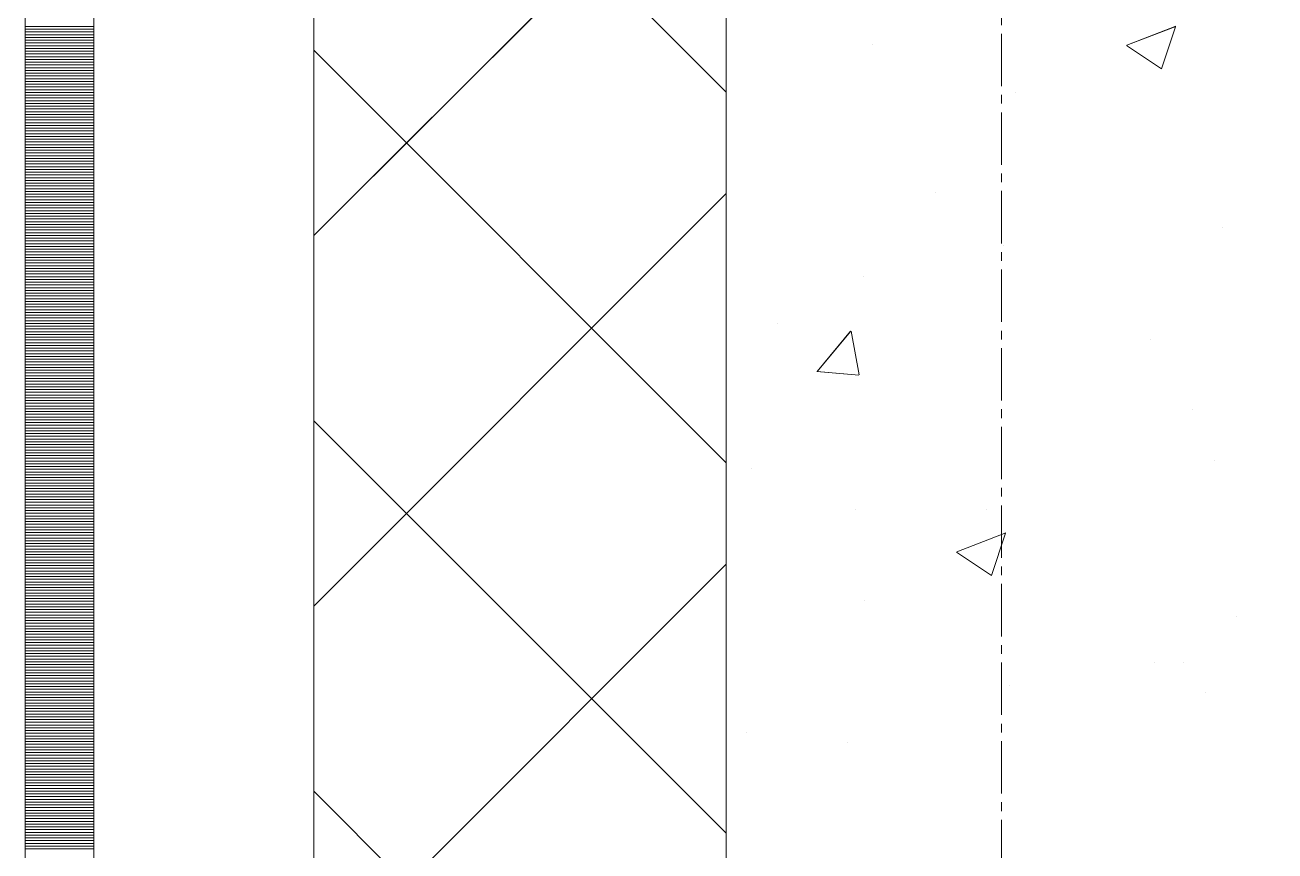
# Model space of a CAD drawing. Header units: millimetres. Extents: x 470010 to 1231400, y -134005 to 421770.
# Drawn here: x 672518.6 to 672973.1, y -68983.3 to -68683 of the extents above; entities that cross this region are included whole.
import ezdxf
from ezdxf.enums import TextEntityAlignment as Align

# ---------------------------------------------------------------- set-up
doc = ezdxf.new("R2010")
doc.units = ezdxf.units.MM
doc.linetypes.add('CENTER2', pattern=[28.575, 19.05, -3.175, 3.175, -3.175])
doc.linetypes.add('DASHED', pattern=[19.05, 12.7, -6.35])
doc.layers.get('Defpoints').update_dxf_attribs({"color": 140})
doc.layers.add('АР_Делит', color=120, linetype='Continuous', lineweight=0, plot=False)
for name, color, linetype, lineweight in [('АР_Стены ПЕНОблок', 52, 'Continuous', 20), ('АР_Тонкая', 254, 'Continuous', 5), ('АР_Утеплитель', 31, 'Continuous', 0), ('АР_Штриховка', 8, 'Continuous', 0)]:
    doc.layers.add(name, color=color, linetype=linetype, lineweight=lineweight)
doc.layers.add('РД_Оси_100', color=7, linetype='Continuous', lineweight=0, true_color=0x525252)
doc.styles.add('style1', font='ARIALN.TTF')

# ---------------------------------------------------------------- blocks, each defined once
blk = doc.blocks.new('СОШ_2200_АР_ОСИ_М100_28.05.24')
at = {"layer": 'АР_Делит', "color": 251, "linetype": 'DASHED', "true_color": 0x636466}
blk.add_lwpolyline([(114955, 135155), (114955, -355), (93595.036, -355), (93595.036, 13855), (94145, 13855), (94145, 68320), (66055, 68320), (66055, 13857.73), (83455, 13857.73), (83455, -355), (45245, -355), (45245, 13145), (44695, 13145), (44695, 26755), (45245, 26755), (45245, 68320), (20455, 68320), (20455, 26755), (27955, 26755), (27955, 13145), (-355, 13145), (-355, 100855)], dxfattribs=at)
at = {"layer": 'РД_Оси_100', "color": 251, "linetype": 'CENTER2', "true_color": 0x636466}
blk.add_line((0, -6155), (0, 139938.679), dxfattribs=at)
blk = doc.blocks.new('A$C9108343f')
at = {"layer": 'АР_Стены ПЕНОблок', "color": 18, "linetype": 'Continuous', "lineweight": 20, "true_color": 0x000000}
blk.add_line((7054.96, 97555), (7054.96, 21355), dxfattribs=at)
at = {"layer": 'АР_Тонкая', "color": 18, "linetype": 'Continuous', "lineweight": 5, "true_color": 0x000000}
for p, q in [((6799.96, 97555), (6799.96, 21355)), ((6824.96, 97555), (6824.96, 21355)), ((6824.96, 21355), (6824.96, 97555)), ((6904.96, 21355), (6904.96, 97555))]:
    blk.add_line(p, q, dxfattribs=at)
at = {"layer": 'АР_Утеплитель', "color": 18, "linetype": 'Continuous', "lineweight": 0, "true_color": 0x000000}
for p, q in [((6904.96, 97555), (6904.96, 21355)), ((7054.96, 21355), (7054.96, 97555))]:
    blk.add_line(p, q, dxfattribs=at)
at = {"layer": 'АР_Штриховка', "color": 18, "linetype": 'Continuous', "lineweight": 0, "true_color": 0x000000}
for p, q in [((7054.96, 31658.82), (6904.96, 31808.82)), ((6904.96, 31606.68), (7054.96, 31756.68)), ((6799.96, 31682.75), (6824.96, 31682.75)), ((6799.96, 31681.75), (6824.96, 31681.75)), ((6799.96, 31680.75), (6824.96, 31680.75)), ((6799.96, 31679.75), (6824.96, 31679.75)), ((6799.96, 31678.75), (6824.96, 31678.75)), ((7200.56, 31675.96), (7218.35, 31682.78)), ((7213.15, 31667.31), (7218.3, 31682.66)), ((6799.96, 31677.75), (6824.96, 31677.75)), ((6799.96, 31676.75), (6824.96, 31676.75)), ((6799.96, 31675.75), (6824.96, 31675.75)), ((6799.96, 31674.75), (6824.96, 31674.75)), ((7108.1, 31676.22), (7108.1, 31676.22)), ((7200.51, 31675.83), (7213.14, 31667.31)), ((6799.96, 31673.75), (6824.96, 31673.75)), ((6799.96, 31672.75), (6824.96, 31672.75)), ((6799.96, 31671.75), (6824.96, 31671.75)), ((6799.96, 31670.75), (6824.96, 31670.75)), ((6799.96, 31669.75), (6824.96, 31669.75)), ((7054.96, 31524.12), (6904.96, 31674.12)), ((6799.96, 31668.75), (6824.96, 31668.75)), ((6799.96, 31667.75), (6824.96, 31667.75)), ((6799.96, 31666.75), (6824.96, 31666.75)), ((6799.96, 31665.75), (6824.96, 31665.75)), ((6799.96, 31664.75), (6824.96, 31664.75)), ((6799.96, 31663.75), (6824.96, 31663.75)), ((6799.96, 31662.75), (6824.96, 31662.75)), ((6799.96, 31661.75), (6824.96, 31661.75)), ((6799.96, 31660.75), (6824.96, 31660.75)), ((6799.96, 31659.75), (6824.96, 31659.75)), ((6799.96, 31658.75), (6824.96, 31658.75)), ((6799.96, 31657.75), (6824.96, 31657.75)), ((6799.96, 31656.75), (6824.96, 31656.75)), ((7160.2, 31658.7), (7160.2, 31658.7)), ((6799.96, 31655.75), (6824.96, 31655.75)), ((6799.96, 31654.75), (6824.96, 31654.75)), ((6799.96, 31653.75), (6824.96, 31653.75)), ((6799.96, 31652.75), (6824.96, 31652.75)), ((6799.96, 31651.75), (6824.96, 31651.75)), ((6799.96, 31650.75), (6824.96, 31650.75)), ((6799.96, 31649.75), (6824.96, 31649.75)), ((6799.96, 31648.75), (6824.96, 31648.75)), ((6799.96, 31647.75), (6824.96, 31647.75)), ((6799.96, 31646.75), (6824.96, 31646.75)), ((6799.96, 31645.75), (6824.96, 31645.75)), ((6799.96, 31644.75), (6824.96, 31644.75)), ((6799.96, 31643.75), (6824.96, 31643.75)), ((6799.96, 31642.75), (6824.96, 31642.75)), ((6799.96, 31641.75), (6824.96, 31641.75)), ((6799.96, 31640.75), (6824.96, 31640.75)), ((6799.96, 31639.75), (6824.96, 31639.75)), ((6799.96, 31638.75), (6824.96, 31638.75)), ((6799.96, 31637.75), (6824.96, 31637.75)), ((6799.96, 31636.75), (6824.96, 31636.75)), ((6799.96, 31635.75), (6824.96, 31635.75)), ((6799.96, 31634.75), (6824.96, 31634.75)), ((6799.96, 31633.75), (6824.96, 31633.75)), ((6799.96, 31632.75), (6824.96, 31632.75)), ((6799.96, 31631.75), (6824.96, 31631.75)), ((6799.96, 31630.75), (6824.96, 31630.75)), ((6799.96, 31629.75), (6824.96, 31629.75)), ((6799.96, 31628.75), (6824.96, 31628.75)), ((6799.96, 31627.75), (6824.96, 31627.75)), ((6799.96, 31626.75), (6824.96, 31626.75)), ((6799.96, 31625.75), (6824.96, 31625.75)), ((6799.96, 31624.75), (6824.96, 31624.75)), ((6799.96, 31623.75), (6824.96, 31623.75)), ((6799.96, 31622.75), (6824.96, 31622.75)), ((6799.96, 31621.75), (6824.96, 31621.75)), ((6799.96, 31620.75), (6824.96, 31620.75)), ((6799.96, 31619.75), (6824.96, 31619.75)), ((6904.96, 31471.98), (7054.96, 31621.98)), ((7130.99, 31622.37), (7130.99, 31622.37)), ((6799.96, 31618.75), (6824.96, 31618.75)), ((6799.96, 31617.75), (6824.96, 31617.75)), ((6799.96, 31616.75), (6824.96, 31616.75)), ((6799.96, 31615.75), (6824.96, 31615.75)), ((6799.96, 31614.75), (6824.96, 31614.75)), ((6799.96, 31613.75), (6824.96, 31613.75)), ((6799.96, 31612.75), (6824.96, 31612.75)), ((6799.96, 31611.75), (6824.96, 31611.75)), ((6799.96, 31610.75), (6824.96, 31610.75)), ((6799.96, 31609.75), (6824.96, 31609.75)), ((6799.96, 31608.75), (6824.96, 31608.75)), ((6799.96, 31607.75), (6824.96, 31607.75)), ((6799.96, 31606.75), (6824.96, 31606.75)), ((7235.43, 31609.55), (7235.43, 31609.55)), ((6799.96, 31605.75), (6824.96, 31605.75)), ((6799.96, 31604.75), (6824.96, 31604.75)), ((6799.96, 31603.75), (6824.96, 31603.75)), ((6799.96, 31602.75), (6824.96, 31602.75)), ((6799.96, 31601.75), (6824.96, 31601.75)), ((7155.56, 31603.08), (7155.56, 31603.08)), ((6799.96, 31600.75), (6824.96, 31600.75)), ((6799.96, 31599.75), (6824.96, 31599.75)), ((6799.96, 31598.75), (6824.96, 31598.75)), ((6799.96, 31597.75), (6824.96, 31597.75)), ((6799.96, 31596.75), (6824.96, 31596.75)), ((6799.96, 31595.75), (6824.96, 31595.75)), ((6799.96, 31594.75), (6824.96, 31594.75)), ((6799.96, 31593.75), (6824.96, 31593.75)), ((6799.96, 31592.75), (6824.96, 31592.75)), ((6799.96, 31591.75), (6824.96, 31591.75)), ((6799.96, 31590.75), (6824.96, 31590.75)), ((6799.96, 31589.75), (6824.96, 31589.75)), ((6799.96, 31588.75), (6824.96, 31588.75)), ((7105.01, 31591.66), (7105.01, 31591.66)), ((6799.96, 31587.75), (6824.96, 31587.75)), ((6799.96, 31586.75), (6824.96, 31586.75)), ((6799.96, 31585.75), (6824.96, 31585.75)), ((6799.96, 31584.75), (6824.96, 31584.75)), ((6799.96, 31583.75), (6824.96, 31583.75)), ((6799.96, 31582.75), (6824.96, 31582.75)), ((6799.96, 31581.75), (6824.96, 31581.75)), ((6799.96, 31580.75), (6824.96, 31580.75)), ((6799.96, 31579.75), (6824.96, 31579.75)), ((6799.96, 31578.75), (6824.96, 31578.75)), ((6799.96, 31577.75), (6824.96, 31577.75)), ((6799.96, 31576.75), (6824.96, 31576.75)), ((6799.96, 31575.75), (6824.96, 31575.75)), ((6799.96, 31574.75), (6824.96, 31574.75)), ((7073.52, 31574.69), (7073.52, 31574.69)), ((6799.96, 31573.75), (6824.96, 31573.75)), ((6799.96, 31572.75), (6824.96, 31572.75)), ((6799.96, 31571.75), (6824.96, 31571.75)), ((6799.96, 31570.75), (6824.96, 31570.75)), ((6799.96, 31569.75), (6824.96, 31569.75)), ((7087.93, 31557.33), (7100.17, 31571.93)), ((7103.26, 31556.03), (7100.33, 31571.95)), ((6799.96, 31568.75), (6824.96, 31568.75)), ((6799.96, 31567.75), (6824.96, 31567.75)), ((6799.96, 31566.75), (6824.96, 31566.75)), ((6799.96, 31565.75), (6824.96, 31565.75)), ((7209.11, 31568.97), (7209.11, 31568.97)), ((6799.96, 31564.75), (6824.96, 31564.75)), ((6799.96, 31563.75), (6824.96, 31563.75)), ((6799.96, 31562.75), (6824.96, 31562.75)), ((6799.96, 31561.75), (6824.96, 31561.75)), ((6799.96, 31560.75), (6824.96, 31560.75)), ((6799.96, 31559.75), (6824.96, 31559.75)), ((6799.96, 31558.75), (6824.96, 31558.75)), ((6799.96, 31557.75), (6824.96, 31557.75)), ((6799.96, 31556.75), (6824.96, 31556.75)), ((7087.93, 31557.33), (7103.11, 31556)), ((6799.96, 31555.75), (6824.96, 31555.75)), ((6799.96, 31554.75), (6824.96, 31554.75)), ((6799.96, 31553.75), (6824.96, 31553.75)), ((6799.96, 31552.75), (6824.96, 31552.75)), ((6799.96, 31551.75), (6824.96, 31551.75)), ((6799.96, 31550.75), (6824.96, 31550.75)), ((6799.96, 31549.75), (6824.96, 31549.75)), ((6799.96, 31548.75), (6824.96, 31548.75)), ((6799.96, 31547.75), (6824.96, 31547.75)), ((6799.96, 31546.75), (6824.96, 31546.75)), ((6799.96, 31545.75), (6824.96, 31545.75)), ((6799.96, 31544.75), (6824.96, 31544.75)), ((6799.96, 31543.75), (6824.96, 31543.75)), ((6799.96, 31542.75), (6824.96, 31542.75)), ((7224.59, 31543.31), (7224.59, 31543.31)), ((6799.96, 31541.75), (6824.96, 31541.75)), ((6799.96, 31540.75), (6824.96, 31540.75)), ((6799.96, 31539.75), (6824.96, 31539.75)), ((6799.96, 31538.75), (6824.96, 31538.75)), ((7054.96, 31389.41), (6904.96, 31539.41)), ((6799.96, 31537.75), (6824.96, 31537.75)), ((6799.96, 31536.75), (6824.96, 31536.75)), ((6799.96, 31535.75), (6824.96, 31535.75)), ((6799.96, 31534.75), (6824.96, 31534.75)), ((6799.96, 31533.75), (6824.96, 31533.75)), ((6799.96, 31532.75), (6824.96, 31532.75)), ((6799.96, 31531.75), (6824.96, 31531.75)), ((6799.96, 31530.75), (6824.96, 31530.75)), ((6799.96, 31529.75), (6824.96, 31529.75)), ((6799.96, 31528.75), (6824.96, 31528.75)), ((6799.96, 31527.75), (6824.96, 31527.75)), ((6799.96, 31526.75), (6824.96, 31526.75)), ((6799.96, 31525.75), (6824.96, 31525.75)), ((6799.96, 31524.75), (6824.96, 31524.75)), ((7232.34, 31524.99), (7232.34, 31524.99)), ((6799.96, 31523.75), (6824.96, 31523.75)), ((6799.96, 31522.75), (6824.96, 31522.75)), ((6799.96, 31521.75), (6824.96, 31521.75)), ((6799.96, 31520.75), (6824.96, 31520.75)), ((6799.96, 31519.75), (6824.96, 31519.75)), ((7064.17, 31522.19), (7064.17, 31522.19)), ((6799.96, 31518.75), (6824.96, 31518.75)), ((6799.96, 31517.75), (6824.96, 31517.75)), ((6799.96, 31516.75), (6824.96, 31516.75)), ((6799.96, 31515.75), (6824.96, 31515.75)), ((6799.96, 31514.75), (6824.96, 31514.75)), ((6799.96, 31513.75), (6824.96, 31513.75)), ((6799.96, 31512.75), (6824.96, 31512.75)), ((6799.96, 31511.75), (6824.96, 31511.75)), ((6799.96, 31510.75), (6824.96, 31510.75)), ((6799.96, 31509.75), (6824.96, 31509.75)), ((6799.96, 31508.75), (6824.96, 31508.75)), ((6799.96, 31507.75), (6824.96, 31507.75)), ((6799.96, 31506.75), (6824.96, 31506.75)), ((7101.93, 31507.11), (7101.93, 31507.11)), ((7149.71, 31507.14), (7149.71, 31507.14)), ((6799.96, 31505.75), (6824.96, 31505.75)), ((6799.96, 31504.75), (6824.96, 31504.75)), ((6799.96, 31503.75), (6824.96, 31503.75)), ((6799.96, 31502.75), (6824.96, 31502.75)), ((6799.96, 31501.75), (6824.96, 31501.75)), ((6799.96, 31500.75), (6824.96, 31500.75)), ((6799.96, 31499.75), (6824.96, 31499.75)), ((6799.96, 31498.75), (6824.96, 31498.75)), ((6799.96, 31497.75), (6824.96, 31497.75)), ((7138.76, 31491.77), (7156.55, 31498.6)), ((7151.35, 31483.12), (7156.5, 31498.47)), ((6799.96, 31496.75), (6824.96, 31496.75)), ((6799.96, 31495.75), (6824.96, 31495.75)), ((6799.96, 31494.75), (6824.96, 31494.75)), ((6799.96, 31493.75), (6824.96, 31493.75)), ((6799.96, 31492.75), (6824.96, 31492.75)), ((6799.96, 31491.75), (6824.96, 31491.75)), ((6799.96, 31490.75), (6824.96, 31490.75)), ((6799.96, 31489.75), (6824.96, 31489.75)), ((6799.96, 31488.75), (6824.96, 31488.75)), ((7138.71, 31491.64), (7151.34, 31483.12)), ((6799.96, 31487.75), (6824.96, 31487.75)), ((6799.96, 31486.75), (6824.96, 31486.75)), ((6799.96, 31485.75), (6824.96, 31485.75)), ((6799.96, 31484.75), (6824.96, 31484.75)), ((6799.96, 31483.75), (6824.96, 31483.75)), ((6904.96, 31337.28), (7054.96, 31487.28)), ((6799.96, 31482.75), (6824.96, 31482.75)), ((6799.96, 31481.75), (6824.96, 31481.75)), ((6799.96, 31480.75), (6824.96, 31480.75)), ((6799.96, 31479.75), (6824.96, 31479.75)), ((6799.96, 31478.75), (6824.96, 31478.75)), ((6799.96, 31477.75), (6824.96, 31477.75)), ((6799.96, 31476.75), (6824.96, 31476.75)), ((6799.96, 31475.75), (6824.96, 31475.75)), ((6799.96, 31474.75), (6824.96, 31474.75)), ((6799.96, 31473.75), (6824.96, 31473.75)), ((6799.96, 31472.75), (6824.96, 31472.75)), ((6799.96, 31471.75), (6824.96, 31471.75)), ((6799.96, 31470.75), (6824.96, 31470.75)), ((6799.96, 31469.75), (6824.96, 31469.75)), ((7105.02, 31473.97), (7105.02, 31473.97)), ((6799.96, 31468.75), (6824.96, 31468.75)), ((6799.96, 31467.75), (6824.96, 31467.75)), ((6799.96, 31466.75), (6824.96, 31466.75)), ((6799.96, 31465.75), (6824.96, 31465.75)), ((7240.61, 31468.24), (7240.61, 31468.24)), ((6799.96, 31464.75), (6824.96, 31464.75)), ((6799.96, 31463.75), (6824.96, 31463.75)), ((6799.96, 31462.75), (6824.96, 31462.75)), ((6799.96, 31461.75), (6824.96, 31461.75)), ((6799.96, 31460.75), (6824.96, 31460.75)), ((6799.96, 31459.75), (6824.96, 31459.75)), ((6799.96, 31458.75), (6824.96, 31458.75)), ((6799.96, 31457.75), (6824.96, 31457.75)), ((6799.96, 31456.75), (6824.96, 31456.75)), ((6799.96, 31455.75), (6824.96, 31455.75)), ((6799.96, 31454.75), (6824.96, 31454.75)), ((6799.96, 31453.75), (6824.96, 31453.75)), ((6799.96, 31452.75), (6824.96, 31452.75)), ((6799.96, 31451.75), (6824.96, 31451.75)), ((7221.35, 31451.5), (7221.35, 31451.5)), ((6799.96, 31450.75), (6824.96, 31450.75)), ((6799.96, 31449.75), (6824.96, 31449.75)), ((6799.96, 31448.75), (6824.96, 31448.75)), ((6799.96, 31447.75), (6824.96, 31447.75)), ((7210.58, 31451.37), (7210.58, 31451.37)), ((6799.96, 31446.75), (6824.96, 31446.75)), ((6799.96, 31445.75), (6824.96, 31445.75)), ((6799.96, 31444.75), (6824.96, 31444.75)), ((6799.96, 31443.75), (6824.96, 31443.75)), ((6799.96, 31442.75), (6824.96, 31442.75)), ((7157.77, 31443.13), (7157.77, 31443.13)), ((6799.96, 31441.75), (6824.96, 31441.75)), ((6799.96, 31440.75), (6824.96, 31440.75)), ((6799.96, 31439.75), (6824.96, 31439.75)), ((6799.96, 31438.75), (6824.96, 31438.75)), ((7229.25, 31440.44), (7229.25, 31440.44)), ((6799.96, 31437.75), (6824.96, 31437.75)), ((6799.96, 31436.75), (6824.96, 31436.75)), ((6799.96, 31435.75), (6824.96, 31435.75)), ((6799.96, 31434.75), (6824.96, 31434.75)), ((6799.96, 31433.75), (6824.96, 31433.75)), ((6799.96, 31432.75), (6824.96, 31432.75)), ((6799.96, 31431.75), (6824.96, 31431.75)), ((6799.96, 31430.75), (6824.96, 31430.75)), ((6799.96, 31429.75), (6824.96, 31429.75)), ((6799.96, 31428.75), (6824.96, 31428.75)), ((6799.96, 31427.75), (6824.96, 31427.75)), ((6799.96, 31426.75), (6824.96, 31426.75)), ((6799.96, 31425.75), (6824.96, 31425.75)), ((6799.96, 31424.75), (6824.96, 31424.75)), ((7062.45, 31425.95), (7062.45, 31425.95)), ((6799.96, 31423.75), (6824.96, 31423.75)), ((6799.96, 31422.75), (6824.96, 31422.75)), ((6799.96, 31421.75), (6824.96, 31421.75)), ((6799.96, 31420.75), (6824.96, 31420.75)), ((6799.96, 31419.75), (6824.96, 31419.75)), ((7098.84, 31422.55), (7098.84, 31422.55)), ((6799.96, 31418.75), (6824.96, 31418.75)), ((6799.96, 31417.75), (6824.96, 31417.75)), ((6799.96, 31416.75), (6824.96, 31416.75)), ((6799.96, 31415.75), (6824.96, 31415.75)), ((6799.96, 31414.75), (6824.96, 31414.75)), ((6799.96, 31413.75), (6824.96, 31413.75)), ((6799.96, 31412.75), (6824.96, 31412.75)), ((6799.96, 31411.75), (6824.96, 31411.75)), ((6799.96, 31410.75), (6824.96, 31410.75)), ((6799.96, 31409.75), (6824.96, 31409.75)), ((6799.96, 31408.75), (6824.96, 31408.75)), ((6799.96, 31407.75), (6824.96, 31407.75)), ((6799.96, 31406.75), (6824.96, 31406.75)), ((6799.96, 31405.75), (6824.96, 31405.75)), ((6799.96, 31404.75), (6824.96, 31404.75)), ((6799.96, 31403.75), (6824.96, 31403.75)), ((6799.96, 31402.75), (6824.96, 31402.75)), ((6799.96, 31401.75), (6824.96, 31401.75)), ((7054.96, 31254.71), (6904.96, 31404.71)), ((6799.96, 31400.75), (6824.96, 31400.75)), ((6799.96, 31399.75), (6824.96, 31399.75)), ((6799.96, 31398.75), (6824.96, 31398.75)), ((6799.96, 31397.75), (6824.96, 31397.75)), ((6799.96, 31396.75), (6824.96, 31396.75)), ((6799.96, 31395.75), (6824.96, 31395.75)), ((6799.96, 31394.75), (6824.96, 31394.75)), ((6799.96, 31393.75), (6824.96, 31393.75)), ((6799.96, 31392.75), (6824.96, 31392.75)), ((6799.96, 31391.75), (6824.96, 31391.75)), ((6799.96, 31390.75), (6824.96, 31390.75)), ((6799.96, 31389.75), (6824.96, 31389.75)), ((6799.96, 31388.75), (6824.96, 31388.75)), ((6799.96, 31387.75), (6824.96, 31387.75)), ((6799.96, 31386.75), (6824.96, 31386.75)), ((6799.96, 31385.75), (6824.96, 31385.75)), ((6799.96, 31384.75), (6824.96, 31384.75)), ((6799.96, 31383.75), (6824.96, 31383.75))]:
    blk.add_line(p, q, dxfattribs=at)
at = {"layer": 'РД_Оси_100'}
blk.add_blockref('СОШ_2200_АР_ОСИ_М100_28.05.24', (7154.96, 6755), dxfattribs=at)
at = {"layer": 'Defpoints', "color": 18, "true_color": 0x000000, "style": 'style1'}
for p in [(143949.34, 316089.12), (143974.98, 281639.5), (143890.4, 273244.71), (143839.99, 264276.81), (143967.75, 254892.38), (12251.96, 104178.14), (12382.58, 96023.14)]:
    blk.add_attdef('АР-ПОМЕЩЕНИЕ:НАИМЕНОВАНИЕ', text='', height=100, dxfattribs=at).set_placement(p, align=Align.MIDDLE)
at = {"layer": 'Defpoints', "color": 18, "true_color": 0x000000, "style": 'style1', "flags": 8}
for p in [(143951.3, 279099.09), (143848.34, 269251.11), (143875.33, 260094.25), (144049.74, 250824.7), (163419.28, 238153.36), (155897.46, 237965.97), (183037.2, 237965.97), (143342.94, 237876.19)]:
    blk.add_attdef('АР-ПОМЕЩЕНИЕ:НАИМЕНОВАНИЕ', text='', height=100, dxfattribs=at).set_placement(p, align=Align.MIDDLE)

msp = doc.modelspace()

# ---------------------------------------------------------------- linework, layer by layer
at = {"layer": 'АР_Стены ПЕНОблок', "color": 18, "linetype": 'Continuous', "lineweight": 20, "true_color": 0x000000}
msp.add_line((672773.57, -2811.242), (672773.57, -79011.242), dxfattribs=at)
at = {"layer": 'АР_Тонкая', "color": 18, "linetype": 'Continuous', "lineweight": 5, "true_color": 0x000000}
for p, q in [((672518.57, -2811.242), (672518.57, -79011.242)), ((672543.57, -2811.242), (672543.57, -79011.242)), ((672543.57, -79011.242), (672543.57, -2811.242)), ((672623.57, -79011.242), (672623.57, -2811.242))]:
    msp.add_line(p, q, dxfattribs=at)
at = {"layer": 'АР_Утеплитель', "color": 18, "linetype": 'Continuous', "lineweight": 0, "true_color": 0x000000}
for p, q in [((672623.57, -2811.242), (672623.57, -79011.242)), ((672773.57, -79011.242), (672773.57, -2811.242))]:
    msp.add_line(p, q, dxfattribs=at)
at = {"layer": 'АР_Штриховка', "color": 18, "linetype": 'Continuous', "lineweight": 0, "true_color": 0x000000}
for p, q in [((672773.57, -68707.42), (672623.57, -68557.42)), ((672623.57, -68759.557), (672773.57, -68609.557)), ((672518.57, -68683.492), (672543.57, -68683.492)), ((672919.177, -68690.284), (672936.962, -68683.457)), ((672931.766, -68698.935), (672936.916, -68683.586)), ((672518.57, -68684.492), (672543.57, -68684.492)), ((672518.57, -68685.492), (672543.57, -68685.492)), ((672518.57, -68686.492), (672543.57, -68686.492)), ((672518.57, -68687.492), (672543.57, -68687.492)), ((672518.57, -68688.492), (672543.57, -68688.492)), ((672518.57, -68689.492), (672543.57, -68689.492)), ((672518.57, -68690.492), (672543.57, -68690.492)), ((672518.57, -68691.492), (672543.57, -68691.492)), ((672518.57, -68692.492), (672543.57, -68692.492)), ((672773.57, -68842.124), (672623.57, -68692.124)), ((672919.12, -68690.41), (672931.755, -68698.932)), ((672518.57, -68693.492), (672543.57, -68693.492)), ((672518.57, -68694.492), (672543.57, -68694.492)), ((672518.57, -68695.492), (672543.57, -68695.492)), ((672518.57, -68696.492), (672543.57, -68696.492)), ((672518.57, -68697.492), (672543.57, -68697.492)), ((672518.57, -68698.492), (672543.57, -68698.492)), ((672518.57, -68699.492), (672543.57, -68699.492)), ((672518.57, -68700.492), (672543.57, -68700.492)), ((672518.57, -68701.492), (672543.57, -68701.492)), ((672518.57, -68702.492), (672543.57, -68702.492)), ((672518.57, -68703.492), (672543.57, -68703.492)), ((672518.57, -68704.492), (672543.57, -68704.492)), ((672518.57, -68705.492), (672543.57, -68705.492)), ((672518.57, -68706.492), (672543.57, -68706.492)), ((672518.57, -68707.492), (672543.57, -68707.492)), ((672518.57, -68708.492), (672543.57, -68708.492)), ((672518.57, -68709.492), (672543.57, -68709.492)), ((672518.57, -68710.492), (672543.57, -68710.492)), ((672518.57, -68711.492), (672543.57, -68711.492)), ((672518.57, -68712.492), (672543.57, -68712.492)), ((672518.57, -68713.492), (672543.57, -68713.492)), ((672518.57, -68714.492), (672543.57, -68714.492)), ((672518.57, -68715.492), (672543.57, -68715.492)), ((672518.57, -68716.492), (672543.57, -68716.492)), ((672518.57, -68717.492), (672543.57, -68717.492)), ((672518.57, -68718.492), (672543.57, -68718.492)), ((672518.57, -68719.492), (672543.57, -68719.492)), ((672518.57, -68720.492), (672543.57, -68720.492)), ((672518.57, -68721.492), (672543.57, -68721.492)), ((672518.57, -68722.492), (672543.57, -68722.492)), ((672518.57, -68723.492), (672543.57, -68723.492)), ((672518.57, -68724.492), (672543.57, -68724.492)), ((672518.57, -68725.492), (672543.57, -68725.492)), ((672518.57, -68726.492), (672543.57, -68726.492)), ((672518.57, -68727.492), (672543.57, -68727.492)), ((672518.57, -68728.492), (672543.57, -68728.492)), ((672518.57, -68729.492), (672543.57, -68729.492)), ((672518.57, -68730.492), (672543.57, -68730.492)), ((672518.57, -68731.492), (672543.57, -68731.492)), ((672518.57, -68732.492), (672543.57, -68732.492)), ((672518.57, -68733.492), (672543.57, -68733.492)), ((672518.57, -68734.492), (672543.57, -68734.492)), ((672518.57, -68735.492), (672543.57, -68735.492)), ((672518.57, -68736.492), (672543.57, -68736.492)), ((672518.57, -68737.492), (672543.57, -68737.492)), ((672518.57, -68738.492), (672543.57, -68738.492)), ((672518.57, -68739.492), (672543.57, -68739.492)), ((672518.57, -68740.492), (672543.57, -68740.492)), ((672518.57, -68741.492), (672543.57, -68741.492)), ((672518.57, -68742.492), (672543.57, -68742.492)), ((672518.57, -68743.492), (672543.57, -68743.492)), ((672518.57, -68744.492), (672543.57, -68744.492)), ((672518.57, -68745.492), (672543.57, -68745.492)), ((672518.57, -68746.492), (672543.57, -68746.492)), ((672518.57, -68747.492), (672543.57, -68747.492)), ((672623.57, -68894.261), (672773.57, -68744.261)), ((672518.57, -68748.492), (672543.57, -68748.492)), ((672518.57, -68749.492), (672543.57, -68749.492)), ((672518.57, -68750.492), (672543.57, -68750.492)), ((672518.57, -68751.492), (672543.57, -68751.492)), ((672518.57, -68752.492), (672543.57, -68752.492)), ((672518.57, -68753.492), (672543.57, -68753.492)), ((672518.57, -68754.492), (672543.57, -68754.492)), ((672518.57, -68755.492), (672543.57, -68755.492)), ((672518.57, -68756.492), (672543.57, -68756.492)), ((672518.57, -68757.492), (672543.57, -68757.492)), ((672518.57, -68758.492), (672543.57, -68758.492)), ((672518.57, -68759.492), (672543.57, -68759.492)), ((672518.57, -68760.492), (672543.57, -68760.492)), ((672518.57, -68761.492), (672543.57, -68761.492)), ((672518.57, -68762.492), (672543.57, -68762.492)), ((672518.57, -68763.492), (672543.57, -68763.492)), ((672518.57, -68764.492), (672543.57, -68764.492)), ((672518.57, -68765.492), (672543.57, -68765.492)), ((672518.57, -68766.492), (672543.57, -68766.492)), ((672518.57, -68767.492), (672543.57, -68767.492)), ((672518.57, -68768.492), (672543.57, -68768.492)), ((672518.57, -68769.492), (672543.57, -68769.492)), ((672518.57, -68770.492), (672543.57, -68770.492)), ((672518.57, -68771.492), (672543.57, -68771.492)), ((672518.57, -68772.492), (672543.57, -68772.492)), ((672518.57, -68773.492), (672543.57, -68773.492)), ((672518.57, -68774.492), (672543.57, -68774.492)), ((672518.57, -68775.492), (672543.57, -68775.492)), ((672518.57, -68776.492), (672543.57, -68776.492)), ((672518.57, -68777.492), (672543.57, -68777.492)), ((672518.57, -68778.492), (672543.57, -68778.492)), ((672518.57, -68779.492), (672543.57, -68779.492)), ((672518.57, -68780.492), (672543.57, -68780.492)), ((672518.57, -68781.492), (672543.57, -68781.492)), ((672518.57, -68782.492), (672543.57, -68782.492)), ((672518.57, -68783.492), (672543.57, -68783.492)), ((672518.57, -68784.492), (672543.57, -68784.492)), ((672518.57, -68785.492), (672543.57, -68785.492)), ((672518.57, -68786.492), (672543.57, -68786.492)), ((672518.57, -68787.492), (672543.57, -68787.492)), ((672518.57, -68788.492), (672543.57, -68788.492)), ((672518.57, -68789.492), (672543.57, -68789.492)), ((672518.57, -68790.492), (672543.57, -68790.492)), ((672518.57, -68791.492), (672543.57, -68791.492)), ((672518.57, -68792.492), (672543.57, -68792.492)), ((672518.57, -68793.492), (672543.57, -68793.492)), ((672518.57, -68794.492), (672543.57, -68794.492)), ((672518.57, -68795.492), (672543.57, -68795.492)), ((672518.57, -68796.492), (672543.57, -68796.492)), ((672518.57, -68797.492), (672543.57, -68797.492)), ((672806.542, -68808.908), (672818.787, -68794.315)), ((672821.874, -68810.212), (672818.937, -68794.291)), ((672518.57, -68798.492), (672543.57, -68798.492)), ((672518.57, -68799.492), (672543.57, -68799.492)), ((672518.57, -68800.492), (672543.57, -68800.492)), ((672518.57, -68801.492), (672543.57, -68801.492)), ((672518.57, -68802.492), (672543.57, -68802.492)), ((672518.57, -68803.492), (672543.57, -68803.492)), ((672518.57, -68804.492), (672543.57, -68804.492)), ((672518.57, -68805.492), (672543.57, -68805.492)), ((672518.57, -68806.492), (672543.57, -68806.492)), ((672518.57, -68807.492), (672543.57, -68807.492)), ((672518.57, -68808.492), (672543.57, -68808.492)), ((672518.57, -68809.492), (672543.57, -68809.492)), ((672518.57, -68810.492), (672543.57, -68810.492)), ((672806.541, -68808.912), (672821.723, -68810.24)), ((672518.57, -68811.492), (672543.57, -68811.492)), ((672518.57, -68812.492), (672543.57, -68812.492)), ((672518.57, -68813.492), (672543.57, -68813.492)), ((672518.57, -68814.492), (672543.57, -68814.492)), ((672518.57, -68815.492), (672543.57, -68815.492)), ((672518.57, -68816.492), (672543.57, -68816.492)), ((672518.57, -68817.492), (672543.57, -68817.492)), ((672518.57, -68818.492), (672543.57, -68818.492)), ((672518.57, -68819.492), (672543.57, -68819.492)), ((672518.57, -68820.492), (672543.57, -68820.492)), ((672518.57, -68821.492), (672543.57, -68821.492)), ((672518.57, -68822.492), (672543.57, -68822.492)), ((672518.57, -68823.492), (672543.57, -68823.492)), ((672518.57, -68824.492), (672543.57, -68824.492)), ((672518.57, -68825.492), (672543.57, -68825.492)), ((672518.57, -68826.492), (672543.57, -68826.492)), ((672518.57, -68827.492), (672543.57, -68827.492)), ((672518.57, -68828.492), (672543.57, -68828.492)), ((672518.57, -68829.492), (672543.57, -68829.492)), ((672773.57, -68976.828), (672623.57, -68826.828)), ((672518.57, -68830.492), (672543.57, -68830.492)), ((672518.57, -68831.492), (672543.57, -68831.492)), ((672518.57, -68832.492), (672543.57, -68832.492)), ((672518.57, -68833.492), (672543.57, -68833.492)), ((672518.57, -68834.492), (672543.57, -68834.492)), ((672518.57, -68835.492), (672543.57, -68835.492)), ((672518.57, -68836.492), (672543.57, -68836.492)), ((672518.57, -68837.492), (672543.57, -68837.492)), ((672518.57, -68838.492), (672543.57, -68838.492)), ((672518.57, -68839.492), (672543.57, -68839.492)), ((672518.57, -68840.492), (672543.57, -68840.492)), ((672518.57, -68841.492), (672543.57, -68841.492)), ((672518.57, -68842.492), (672543.57, -68842.492)), ((672518.57, -68843.492), (672543.57, -68843.492)), ((672518.57, -68844.492), (672543.57, -68844.492)), ((672518.57, -68845.492), (672543.57, -68845.492)), ((672518.57, -68846.492), (672543.57, -68846.492)), ((672518.57, -68847.492), (672543.57, -68847.492)), ((672518.57, -68848.492), (672543.57, -68848.492)), ((672518.57, -68849.492), (672543.57, -68849.492)), ((672518.57, -68850.492), (672543.57, -68850.492)), ((672518.57, -68851.492), (672543.57, -68851.492)), ((672518.57, -68852.492), (672543.57, -68852.492)), ((672518.57, -68853.492), (672543.57, -68853.492)), ((672518.57, -68854.492), (672543.57, -68854.492)), ((672518.57, -68855.492), (672543.57, -68855.492)), ((672518.57, -68856.492), (672543.57, -68856.492)), ((672518.57, -68857.492), (672543.57, -68857.492)), ((672518.57, -68858.492), (672543.57, -68858.492)), ((672518.57, -68859.492), (672543.57, -68859.492)), ((672518.57, -68860.492), (672543.57, -68860.492)), ((672518.57, -68861.492), (672543.57, -68861.492)), ((672518.57, -68862.492), (672543.57, -68862.492)), ((672518.57, -68863.492), (672543.57, -68863.492)), ((672518.57, -68864.492), (672543.57, -68864.492)), ((672518.57, -68865.492), (672543.57, -68865.492)), ((672518.57, -68866.492), (672543.57, -68866.492)), ((672518.57, -68867.492), (672543.57, -68867.492)), ((672518.57, -68868.492), (672543.57, -68868.492)), ((672518.57, -68869.492), (672543.57, -68869.492)), ((672857.375, -68874.472), (672875.16, -68867.645)), ((672869.964, -68883.123), (672875.114, -68867.774)), ((672518.57, -68870.492), (672543.57, -68870.492)), ((672518.57, -68871.492), (672543.57, -68871.492)), ((672518.57, -68872.492), (672543.57, -68872.492)), ((672518.57, -68873.492), (672543.57, -68873.492)), ((672518.57, -68874.492), (672543.57, -68874.492)), ((672857.318, -68874.598), (672869.953, -68883.12)), ((672518.57, -68875.492), (672543.57, -68875.492)), ((672518.57, -68876.492), (672543.57, -68876.492)), ((672518.57, -68877.492), (672543.57, -68877.492)), ((672518.57, -68878.492), (672543.57, -68878.492)), ((672518.57, -68879.492), (672543.57, -68879.492)), ((672623.57, -69028.965), (672773.57, -68878.965)), ((672518.57, -68880.492), (672543.57, -68880.492)), ((672518.57, -68881.492), (672543.57, -68881.492)), ((672518.57, -68882.492), (672543.57, -68882.492)), ((672518.57, -68883.492), (672543.57, -68883.492)), ((672518.57, -68884.492), (672543.57, -68884.492)), ((672518.57, -68885.492), (672543.57, -68885.492)), ((672518.57, -68886.492), (672543.57, -68886.492)), ((672518.57, -68887.492), (672543.57, -68887.492)), ((672518.57, -68888.492), (672543.57, -68888.492)), ((672518.57, -68889.492), (672543.57, -68889.492)), ((672518.57, -68890.492), (672543.57, -68890.492)), ((672518.57, -68891.492), (672543.57, -68891.492)), ((672518.57, -68892.492), (672543.57, -68892.492)), ((672518.57, -68893.492), (672543.57, -68893.492)), ((672518.57, -68894.492), (672543.57, -68894.492)), ((672518.57, -68895.492), (672543.57, -68895.492)), ((672518.57, -68896.492), (672543.57, -68896.492)), ((672518.57, -68897.492), (672543.57, -68897.492)), ((672518.57, -68898.492), (672543.57, -68898.492)), ((672518.57, -68899.492), (672543.57, -68899.492)), ((672518.57, -68900.492), (672543.57, -68900.492)), ((672518.57, -68901.492), (672543.57, -68901.492)), ((672518.57, -68902.492), (672543.57, -68902.492)), ((672518.57, -68903.492), (672543.57, -68903.492)), ((672518.57, -68904.492), (672543.57, -68904.492)), ((672518.57, -68905.492), (672543.57, -68905.492)), ((672518.57, -68906.492), (672543.57, -68906.492)), ((672518.57, -68907.492), (672543.57, -68907.492)), ((672518.57, -68908.492), (672543.57, -68908.492)), ((672518.57, -68909.492), (672543.57, -68909.492)), ((672518.57, -68910.492), (672543.57, -68910.492)), ((672518.57, -68911.492), (672543.57, -68911.492)), ((672518.57, -68912.492), (672543.57, -68912.492)), ((672518.57, -68913.492), (672543.57, -68913.492)), ((672518.57, -68914.492), (672543.57, -68914.492)), ((672518.57, -68915.492), (672543.57, -68915.492)), ((672518.57, -68916.492), (672543.57, -68916.492)), ((672518.57, -68917.492), (672543.57, -68917.492)), ((672518.57, -68918.492), (672543.57, -68918.492)), ((672518.57, -68919.492), (672543.57, -68919.492)), ((672518.57, -68920.492), (672543.57, -68920.492)), ((672518.57, -68921.492), (672543.57, -68921.492)), ((672518.57, -68922.492), (672543.57, -68922.492)), ((672518.57, -68923.492), (672543.57, -68923.492)), ((672518.57, -68924.492), (672543.57, -68924.492)), ((672518.57, -68925.492), (672543.57, -68925.492)), ((672518.57, -68926.492), (672543.57, -68926.492)), ((672518.57, -68927.492), (672543.57, -68927.492)), ((672518.57, -68928.492), (672543.57, -68928.492)), ((672518.57, -68929.492), (672543.57, -68929.492)), ((672518.57, -68930.492), (672543.57, -68930.492)), ((672518.57, -68931.492), (672543.57, -68931.492)), ((672518.57, -68932.492), (672543.57, -68932.492)), ((672518.57, -68933.492), (672543.57, -68933.492)), ((672518.57, -68934.492), (672543.57, -68934.492)), ((672518.57, -68935.492), (672543.57, -68935.492)), ((672518.57, -68936.492), (672543.57, -68936.492)), ((672518.57, -68937.492), (672543.57, -68937.492)), ((672518.57, -68938.492), (672543.57, -68938.492)), ((672518.57, -68939.492), (672543.57, -68939.492)), ((672518.57, -68940.492), (672543.57, -68940.492)), ((672518.57, -68941.492), (672543.57, -68941.492)), ((672518.57, -68942.492), (672543.57, -68942.492)), ((672518.57, -68943.492), (672543.57, -68943.492)), ((672518.57, -68944.492), (672543.57, -68944.492)), ((672518.57, -68945.492), (672543.57, -68945.492)), ((672518.57, -68946.492), (672543.57, -68946.492)), ((672518.57, -68947.492), (672543.57, -68947.492)), ((672518.57, -68948.492), (672543.57, -68948.492)), ((672518.57, -68949.492), (672543.57, -68949.492)), ((672518.57, -68950.492), (672543.57, -68950.492)), ((672518.57, -68951.492), (672543.57, -68951.492)), ((672518.57, -68952.492), (672543.57, -68952.492)), ((672518.57, -68953.492), (672543.57, -68953.492)), ((672518.57, -68954.492), (672543.57, -68954.492)), ((672518.57, -68955.492), (672543.57, -68955.492)), ((672518.57, -68956.492), (672543.57, -68956.492)), ((672518.57, -68957.492), (672543.57, -68957.492)), ((672518.57, -68958.492), (672543.57, -68958.492)), ((672518.57, -68959.492), (672543.57, -68959.492)), ((672518.57, -68960.492), (672543.57, -68960.492)), ((672518.57, -68961.492), (672543.57, -68961.492)), ((672518.57, -68962.492), (672543.57, -68962.492)), ((672518.57, -68963.492), (672543.57, -68963.492)), ((672518.57, -68964.492), (672543.57, -68964.492)), ((672518.57, -68965.492), (672543.57, -68965.492)), ((672773.57, -69111.532), (672623.57, -68961.532)), ((672518.57, -68966.492), (672543.57, -68966.492)), ((672518.57, -68967.492), (672543.57, -68967.492)), ((672518.57, -68968.492), (672543.57, -68968.492)), ((672518.57, -68969.492), (672543.57, -68969.492)), ((672518.57, -68970.492), (672543.57, -68970.492)), ((672518.57, -68971.492), (672543.57, -68971.492)), ((672518.57, -68972.492), (672543.57, -68972.492)), ((672518.57, -68973.492), (672543.57, -68973.492)), ((672518.57, -68974.492), (672543.57, -68974.492)), ((672518.57, -68975.492), (672543.57, -68975.492)), ((672518.57, -68976.492), (672543.57, -68976.492)), ((672518.57, -68977.492), (672543.57, -68977.492)), ((672518.57, -68978.492), (672543.57, -68978.492)), ((672518.57, -68979.492), (672543.57, -68979.492)), ((672518.57, -68980.492), (672543.57, -68980.492)), ((672518.57, -68981.492), (672543.57, -68981.492)), ((672518.57, -68982.492), (672543.57, -68982.492))]:
    msp.add_line(p, q, dxfattribs=at)

# ---------------------------------------------------------------- block references
msp.add_blockref('A$C9108343f', (665718.612, -100366.242))
at = {"layer": 'РД_Оси_100'}
msp.add_blockref('СОШ_2200_АР_ОСИ_М100_28.05.24', (672873.57, -93611.242), dxfattribs=at)

doc.saveas('drawing.dxf')
